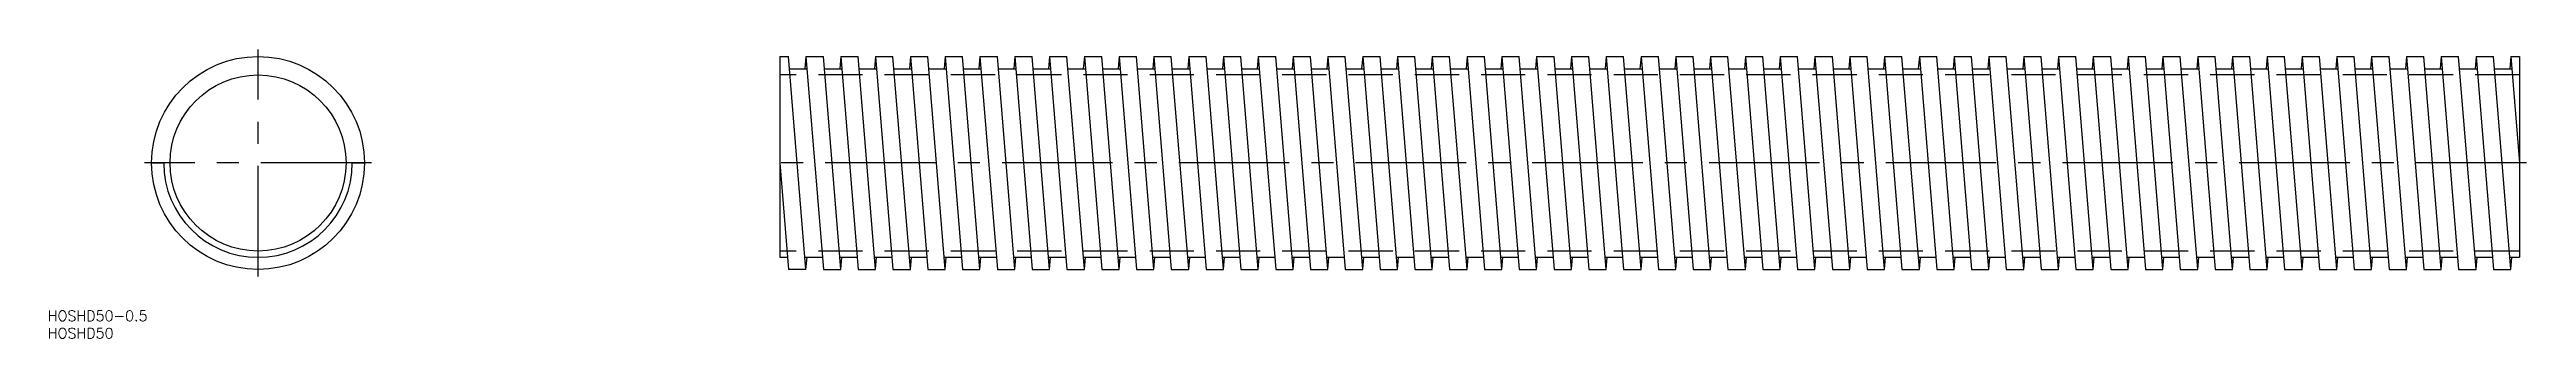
# Model space of a CAD drawing. Extents: x -60 to 652, y -50 to 33.
import ezdxf

# ---------------------------------------------------------------- set-up
doc = ezdxf.new("R2010")
doc.units = 0
doc.linetypes.add('CENTER', pattern=[50.8, 31.75, -6.35, 6.35, -6.35])
doc.linetypes.add('DASHED', pattern=[19.05, 12.7, -6.35])
doc.layers.get('0').update_dxf_attribs({"linetype": 'CONTINUOUS'})
doc.layers.add('CENTER', color=1, linetype='CENTER')
doc.styles.get("Standard").update_dxf_attribs({"font": 'txt.shx', "height": 3, "bigfont": 'bigfont.shx'})

msp = doc.modelspace()

# ---------------------------------------------------------------- linework, layer by layer
at = {"color": 7, "linetype": 'CONTINUOUS'}
for p, q in [((150, 30.6), (152.5, 30.6)), ((150, 30.6), (150, -27.1)), ((157.5, -30.6), (152.5, 30.6)), ((157.5, 30.6), (157.21, 27.1)), ((157.5, 30.6), (162.5, -30.6)), ((157.5, 30.6), (162.5, 30.6)), ((167.5, -30.6), (162.5, 30.6)), ((167.5, 30.6), (167.21, 27.1)), ((167.5, 30.6), (172.5, -30.6)), ((167.5, 30.6), (172.5, 30.6)), ((177.5, -30.6), (172.5, 30.6)), ((177.5, 30.6), (177.21, 27.1)), ((177.5, 30.6), (182.5, -30.6)), ((177.5, 30.6), (182.5, 30.6)), ((187.5, -30.6), (182.5, 30.6)), ((187.5, 30.6), (187.21, 27.1)), ((187.5, 30.6), (192.5, -30.6)), ((187.5, 30.6), (192.5, 30.6)), ((197.5, -30.6), (192.5, 30.6)), ((197.5, 30.6), (197.21, 27.1)), ((197.5, 30.6), (202.5, -30.6)), ((197.5, 30.6), (202.5, 30.6)), ((207.5, -30.6), (202.5, 30.6)), ((207.5, 30.6), (207.21, 27.1)), ((207.5, 30.6), (212.5, -30.6)), ((207.5, 30.6), (212.5, 30.6)), ((217.5, -30.6), (212.5, 30.6)), ((217.5, 30.6), (217.21, 27.1)), ((217.5, 30.6), (222.5, -30.6)), ((217.5, 30.6), (222.5, 30.6)), ((227.5, -30.6), (222.5, 30.6)), ((227.5, 30.6), (227.21, 27.1)), ((227.5, 30.6), (232.5, -30.6)), ((227.5, 30.6), (232.5, 30.6)), ((237.5, -30.6), (232.5, 30.6)), ((237.5, 30.6), (237.21, 27.1)), ((237.5, 30.6), (242.5, -30.6)), ((237.5, 30.6), (242.5, 30.6)), ((247.5, -30.6), (242.5, 30.6)), ((247.5, 30.6), (247.21, 27.1)), ((247.5, 30.6), (252.5, -30.6)), ((247.5, 30.6), (252.5, 30.6)), ((257.5, -30.6), (252.5, 30.6)), ((257.5, 30.6), (257.21, 27.1)), ((257.5, 30.6), (262.5, -30.6)), ((257.5, 30.6), (262.5, 30.6)), ((267.5, -30.6), (262.5, 30.6)), ((267.5, 30.6), (267.21, 27.1)), ((267.5, 30.6), (272.5, -30.6)), ((267.5, 30.6), (272.5, 30.6)), ((277.5, -30.6), (272.5, 30.6)), ((277.5, 30.6), (277.21, 27.1)), ((277.5, 30.6), (282.5, -30.6)), ((277.5, 30.6), (282.5, 30.6)), ((287.5, -30.6), (282.5, 30.6)), ((287.5, 30.6), (287.21, 27.1)), ((287.5, 30.6), (292.5, -30.6)), ((287.5, 30.6), (292.5, 30.6)), ((297.5, -30.6), (292.5, 30.6)), ((297.5, 30.6), (297.21, 27.1)), ((297.5, 30.6), (302.5, -30.6)), ((297.5, 30.6), (302.5, 30.6)), ((307.5, -30.6), (302.5, 30.6)), ((307.5, 30.6), (307.21, 27.1)), ((307.5, 30.6), (312.5, -30.6)), ((307.5, 30.6), (312.5, 30.6)), ((317.5, -30.6), (312.5, 30.6)), ((317.5, 30.6), (317.21, 27.1)), ((317.5, 30.6), (322.5, -30.6)), ((317.5, 30.6), (322.5, 30.6)), ((327.5, -30.6), (322.5, 30.6)), ((327.5, 30.6), (327.21, 27.1)), ((327.5, 30.6), (332.5, -30.6)), ((327.5, 30.6), (332.5, 30.6)), ((337.5, -30.6), (332.5, 30.6)), ((337.5, 30.6), (337.21, 27.1)), ((337.5, 30.6), (342.5, -30.6)), ((337.5, 30.6), (342.5, 30.6)), ((347.5, -30.6), (342.5, 30.6)), ((347.5, 30.6), (347.21, 27.1)), ((347.5, 30.6), (352.5, -30.6)), ((347.5, 30.6), (352.5, 30.6)), ((357.5, -30.6), (352.5, 30.6)), ((357.5, 30.6), (357.21, 27.1)), ((357.5, 30.6), (362.5, -30.6)), ((357.5, 30.6), (362.5, 30.6)), ((367.5, -30.6), (362.5, 30.6)), ((367.5, 30.6), (367.21, 27.1)), ((367.5, 30.6), (372.5, -30.6)), ((367.5, 30.6), (372.5, 30.6)), ((377.5, -30.6), (372.5, 30.6)), ((377.5, 30.6), (377.21, 27.1)), ((377.5, 30.6), (382.5, -30.6)), ((377.5, 30.6), (382.5, 30.6)), ((387.5, -30.6), (382.5, 30.6)), ((387.5, 30.6), (387.21, 27.1)), ((387.5, 30.6), (392.5, -30.6)), ((387.5, 30.6), (392.5, 30.6)), ((397.5, -30.6), (392.5, 30.6)), ((397.5, 30.6), (397.21, 27.1)), ((397.5, 30.6), (402.5, -30.6)), ((397.5, 30.6), (402.5, 30.6)), ((407.5, -30.6), (402.5, 30.6)), ((407.5, 30.6), (407.21, 27.1)), ((407.5, 30.6), (412.5, -30.6)), ((407.5, 30.6), (412.5, 30.6)), ((417.5, -30.6), (412.5, 30.6)), ((417.5, 30.6), (417.21, 27.1)), ((417.5, 30.6), (422.5, -30.6)), ((417.5, 30.6), (422.5, 30.6)), ((427.5, -30.6), (422.5, 30.6)), ((427.5, 30.6), (427.21, 27.1)), ((427.5, 30.6), (432.5, -30.6)), ((427.5, 30.6), (432.5, 30.6)), ((437.5, -30.6), (432.5, 30.6)), ((437.5, 30.6), (437.21, 27.1)), ((437.5, 30.6), (442.5, -30.6)), ((437.5, 30.6), (442.5, 30.6)), ((447.5, -30.6), (442.5, 30.6)), ((447.5, 30.6), (447.21, 27.1)), ((447.5, 30.6), (452.5, -30.6)), ((447.5, 30.6), (452.5, 30.6)), ((457.5, -30.6), (452.5, 30.6)), ((457.5, 30.6), (457.21, 27.1)), ((457.5, 30.6), (462.5, -30.6)), ((457.5, 30.6), (462.5, 30.6)), ((467.5, -30.6), (462.5, 30.6)), ((467.5, 30.6), (467.21, 27.1)), ((467.5, 30.6), (472.5, -30.6)), ((467.5, 30.6), (472.5, 30.6)), ((477.5, -30.6), (472.5, 30.6)), ((477.5, 30.6), (477.21, 27.1)), ((477.5, 30.6), (482.5, -30.6)), ((477.5, 30.6), (482.5, 30.6)), ((487.5, -30.6), (482.5, 30.6)), ((487.5, 30.6), (487.21, 27.1)), ((487.5, 30.6), (492.5, -30.6)), ((487.5, 30.6), (492.5, 30.6)), ((497.5, -30.6), (492.5, 30.6)), ((497.5, 30.6), (497.21, 27.1)), ((497.5, 30.6), (502.5, -30.6)), ((497.5, 30.6), (502.5, 30.6)), ((507.5, -30.6), (502.5, 30.6)), ((507.5, 30.6), (507.21, 27.1)), ((507.5, 30.6), (512.5, -30.6)), ((507.5, 30.6), (512.5, 30.6)), ((517.5, -30.6), (512.5, 30.6)), ((517.5, 30.6), (517.21, 27.1)), ((517.5, 30.6), (522.5, -30.6)), ((517.5, 30.6), (522.5, 30.6)), ((527.5, -30.6), (522.5, 30.6)), ((527.5, 30.6), (527.21, 27.1)), ((527.5, 30.6), (532.5, -30.6)), ((527.5, 30.6), (532.5, 30.6)), ((537.5, -30.6), (532.5, 30.6)), ((537.5, 30.6), (537.21, 27.1)), ((537.5, 30.6), (542.5, -30.6)), ((537.5, 30.6), (542.5, 30.6)), ((547.5, -30.6), (542.5, 30.6)), ((547.5, 30.6), (547.21, 27.1)), ((547.5, 30.6), (552.5, -30.6)), ((547.5, 30.6), (552.5, 30.6)), ((557.5, -30.6), (552.5, 30.6)), ((557.5, 30.6), (557.21, 27.1)), ((557.5, 30.6), (562.5, -30.6)), ((557.5, 30.6), (562.5, 30.6)), ((567.5, -30.6), (562.5, 30.6)), ((567.5, 30.6), (567.21, 27.1)), ((567.5, 30.6), (572.5, -30.6)), ((567.5, 30.6), (572.5, 30.6)), ((577.5, -30.6), (572.5, 30.6)), ((577.5, 30.6), (577.21, 27.1)), ((577.5, 30.6), (582.5, -30.6)), ((577.5, 30.6), (582.5, 30.6)), ((587.5, -30.6), (582.5, 30.6)), ((587.5, 30.6), (587.21, 27.1)), ((587.5, 30.6), (592.5, -30.6)), ((587.5, 30.6), (592.5, 30.6)), ((597.5, -30.6), (592.5, 30.6)), ((597.5, 30.6), (597.21, 27.1)), ((597.5, 30.6), (602.5, -30.6)), ((597.5, 30.6), (602.5, 30.6)), ((607.5, -30.6), (602.5, 30.6)), ((607.5, 30.6), (607.21, 27.1)), ((607.5, 30.6), (612.5, -30.6)), ((607.5, 30.6), (612.5, 30.6)), ((617.5, -30.6), (612.5, 30.6)), ((617.5, 30.6), (617.21, 27.1)), ((617.5, 30.6), (622.5, -30.6)), ((617.5, 30.6), (622.5, 30.6)), ((627.5, -30.6), (622.5, 30.6)), ((627.5, 30.6), (627.21, 27.1)), ((627.5, 30.6), (632.5, -30.6)), ((627.5, 30.6), (632.5, 30.6)), ((637.5, -30.6), (632.5, 30.6)), ((637.5, 30.6), (637.21, 27.1)), ((637.5, 30.6), (642.5, -30.6)), ((637.5, 30.6), (642.5, 30.6)), ((647.5, -30.6), (642.5, 30.6)), ((647.5, 30.6), (647.21, 27.1)), ((647.5, 30.6), (650, 0)), ((647.5, 30.6), (650, 30.6)), ((650, 30.6), (650, -27.1)), ((152.79, 27.1), (157.79, 27.1)), ((162.79, 27.1), (167.79, 27.1)), ((172.79, 27.1), (177.79, 27.1)), ((182.79, 27.1), (187.79, 27.1)), ((192.79, 27.1), (197.79, 27.1)), ((202.79, 27.1), (207.79, 27.1)), ((212.79, 27.1), (217.79, 27.1)), ((222.79, 27.1), (227.79, 27.1)), ((232.79, 27.1), (237.79, 27.1)), ((242.79, 27.1), (247.79, 27.1)), ((252.79, 27.1), (257.79, 27.1)), ((262.79, 27.1), (267.79, 27.1)), ((272.79, 27.1), (277.79, 27.1)), ((282.79, 27.1), (287.79, 27.1)), ((292.79, 27.1), (297.79, 27.1)), ((302.79, 27.1), (307.79, 27.1)), ((312.79, 27.1), (317.79, 27.1)), ((322.79, 27.1), (327.79, 27.1)), ((332.79, 27.1), (337.79, 27.1)), ((342.79, 27.1), (347.79, 27.1)), ((352.79, 27.1), (357.79, 27.1)), ((362.79, 27.1), (367.79, 27.1)), ((372.79, 27.1), (377.79, 27.1)), ((382.79, 27.1), (387.79, 27.1)), ((392.79, 27.1), (397.79, 27.1)), ((402.79, 27.1), (407.79, 27.1)), ((412.79, 27.1), (417.79, 27.1)), ((422.79, 27.1), (427.79, 27.1)), ((432.79, 27.1), (437.79, 27.1)), ((442.79, 27.1), (447.79, 27.1)), ((452.79, 27.1), (457.79, 27.1)), ((462.79, 27.1), (467.79, 27.1)), ((472.79, 27.1), (477.79, 27.1)), ((482.79, 27.1), (487.79, 27.1)), ((492.79, 27.1), (497.79, 27.1)), ((502.79, 27.1), (507.79, 27.1)), ((512.79, 27.1), (517.79, 27.1)), ((522.79, 27.1), (527.79, 27.1)), ((532.79, 27.1), (537.79, 27.1)), ((542.79, 27.1), (547.79, 27.1)), ((552.79, 27.1), (557.79, 27.1)), ((562.79, 27.1), (567.79, 27.1)), ((572.79, 27.1), (577.79, 27.1)), ((582.79, 27.1), (587.79, 27.1)), ((592.79, 27.1), (597.79, 27.1)), ((602.79, 27.1), (607.79, 27.1)), ((612.79, 27.1), (617.79, 27.1)), ((622.79, 27.1), (627.79, 27.1)), ((632.79, 27.1), (637.79, 27.1)), ((642.79, 27.1), (647.79, 27.1)), ((-30.6, 0), (-27.1, 0)), ((27.1, 0), (30.6, 0)), ((150, 0), (152.5, -30.6)), ((150, -27.1), (152.21, -27.1)), ((157.21, -27.1), (162.21, -27.1)), ((157.5, -30.6), (157.79, -27.1)), ((167.21, -27.1), (172.21, -27.1)), ((167.5, -30.6), (167.79, -27.1)), ((177.21, -27.1), (182.21, -27.1)), ((177.5, -30.6), (177.79, -27.1)), ((187.21, -27.1), (192.21, -27.1)), ((187.5, -30.6), (187.79, -27.1)), ((197.21, -27.1), (202.21, -27.1)), ((197.5, -30.6), (197.79, -27.1)), ((207.21, -27.1), (212.21, -27.1)), ((207.5, -30.6), (207.79, -27.1)), ((217.21, -27.1), (222.21, -27.1)), ((217.5, -30.6), (217.79, -27.1)), ((227.21, -27.1), (232.21, -27.1)), ((227.5, -30.6), (227.79, -27.1)), ((237.21, -27.1), (242.21, -27.1)), ((237.5, -30.6), (237.79, -27.1)), ((247.21, -27.1), (252.21, -27.1)), ((247.5, -30.6), (247.79, -27.1)), ((257.21, -27.1), (262.21, -27.1)), ((257.5, -30.6), (257.79, -27.1)), ((267.21, -27.1), (272.21, -27.1)), ((267.5, -30.6), (267.79, -27.1)), ((277.21, -27.1), (282.21, -27.1)), ((277.5, -30.6), (277.79, -27.1)), ((287.21, -27.1), (292.21, -27.1)), ((287.5, -30.6), (287.79, -27.1)), ((297.21, -27.1), (302.21, -27.1)), ((297.5, -30.6), (297.79, -27.1)), ((307.21, -27.1), (312.21, -27.1)), ((307.5, -30.6), (307.79, -27.1)), ((317.21, -27.1), (322.21, -27.1)), ((317.5, -30.6), (317.79, -27.1)), ((327.21, -27.1), (332.21, -27.1)), ((327.5, -30.6), (327.79, -27.1)), ((337.21, -27.1), (342.21, -27.1)), ((337.5, -30.6), (337.79, -27.1)), ((347.21, -27.1), (352.21, -27.1)), ((347.5, -30.6), (347.79, -27.1)), ((357.21, -27.1), (362.21, -27.1)), ((357.5, -30.6), (357.79, -27.1)), ((367.21, -27.1), (372.21, -27.1)), ((367.5, -30.6), (367.79, -27.1)), ((377.21, -27.1), (382.21, -27.1)), ((377.5, -30.6), (377.79, -27.1)), ((387.21, -27.1), (392.21, -27.1)), ((387.5, -30.6), (387.79, -27.1)), ((397.21, -27.1), (402.21, -27.1)), ((397.5, -30.6), (397.79, -27.1)), ((407.21, -27.1), (412.21, -27.1)), ((407.5, -30.6), (407.79, -27.1)), ((417.21, -27.1), (422.21, -27.1)), ((417.5, -30.6), (417.79, -27.1)), ((427.21, -27.1), (432.21, -27.1)), ((427.5, -30.6), (427.79, -27.1)), ((437.21, -27.1), (442.21, -27.1)), ((437.5, -30.6), (437.79, -27.1)), ((447.21, -27.1), (452.21, -27.1)), ((447.5, -30.6), (447.79, -27.1)), ((457.21, -27.1), (462.21, -27.1)), ((457.5, -30.6), (457.79, -27.1)), ((467.21, -27.1), (472.21, -27.1)), ((467.5, -30.6), (467.79, -27.1)), ((477.21, -27.1), (482.21, -27.1)), ((477.5, -30.6), (477.79, -27.1)), ((487.21, -27.1), (492.21, -27.1)), ((487.5, -30.6), (487.79, -27.1)), ((497.21, -27.1), (502.21, -27.1)), ((497.5, -30.6), (497.79, -27.1)), ((507.21, -27.1), (512.21, -27.1)), ((507.5, -30.6), (507.79, -27.1)), ((517.21, -27.1), (522.21, -27.1)), ((517.5, -30.6), (517.79, -27.1)), ((527.21, -27.1), (532.21, -27.1)), ((527.5, -30.6), (527.79, -27.1)), ((537.21, -27.1), (542.21, -27.1)), ((537.5, -30.6), (537.79, -27.1)), ((547.21, -27.1), (552.21, -27.1)), ((547.5, -30.6), (547.79, -27.1)), ((557.21, -27.1), (562.21, -27.1)), ((557.5, -30.6), (557.79, -27.1)), ((567.21, -27.1), (572.21, -27.1)), ((567.5, -30.6), (567.79, -27.1)), ((577.21, -27.1), (582.21, -27.1)), ((577.5, -30.6), (577.79, -27.1)), ((587.21, -27.1), (592.21, -27.1)), ((587.5, -30.6), (587.79, -27.1)), ((597.21, -27.1), (602.21, -27.1)), ((597.5, -30.6), (597.79, -27.1)), ((607.21, -27.1), (612.21, -27.1)), ((607.5, -30.6), (607.79, -27.1)), ((617.21, -27.1), (622.21, -27.1)), ((617.5, -30.6), (617.79, -27.1)), ((627.21, -27.1), (632.21, -27.1)), ((627.5, -30.6), (627.79, -27.1)), ((637.21, -27.1), (642.21, -27.1)), ((637.5, -30.6), (637.79, -27.1)), ((647.21, -27.1), (650, -27.1)), ((647.5, -30.6), (647.79, -27.1)), ((157.5, -30.6), (152.5, -30.6)), ((162.5, -30.6), (167.5, -30.6)), ((172.5, -30.6), (177.5, -30.6)), ((182.5, -30.6), (187.5, -30.6)), ((192.5, -30.6), (197.5, -30.6)), ((202.5, -30.6), (207.5, -30.6)), ((212.5, -30.6), (217.5, -30.6)), ((222.5, -30.6), (227.5, -30.6)), ((232.5, -30.6), (237.5, -30.6)), ((242.5, -30.6), (247.5, -30.6)), ((252.5, -30.6), (257.5, -30.6)), ((262.5, -30.6), (267.5, -30.6)), ((272.5, -30.6), (277.5, -30.6)), ((282.5, -30.6), (287.5, -30.6)), ((292.5, -30.6), (297.5, -30.6)), ((302.5, -30.6), (307.5, -30.6)), ((312.5, -30.6), (317.5, -30.6)), ((322.5, -30.6), (327.5, -30.6)), ((332.5, -30.6), (337.5, -30.6)), ((342.5, -30.6), (347.5, -30.6)), ((352.5, -30.6), (357.5, -30.6)), ((362.5, -30.6), (367.5, -30.6)), ((372.5, -30.6), (377.5, -30.6)), ((382.5, -30.6), (387.5, -30.6)), ((392.5, -30.6), (397.5, -30.6)), ((402.5, -30.6), (407.5, -30.6)), ((412.5, -30.6), (417.5, -30.6)), ((422.5, -30.6), (427.5, -30.6)), ((432.5, -30.6), (437.5, -30.6)), ((442.5, -30.6), (447.5, -30.6)), ((452.5, -30.6), (457.5, -30.6)), ((462.5, -30.6), (467.5, -30.6)), ((472.5, -30.6), (477.5, -30.6)), ((482.5, -30.6), (487.5, -30.6)), ((492.5, -30.6), (497.5, -30.6)), ((502.5, -30.6), (507.5, -30.6)), ((512.5, -30.6), (517.5, -30.6)), ((522.5, -30.6), (527.5, -30.6)), ((532.5, -30.6), (537.5, -30.6)), ((542.5, -30.6), (547.5, -30.6)), ((552.5, -30.6), (557.5, -30.6)), ((562.5, -30.6), (567.5, -30.6)), ((572.5, -30.6), (577.5, -30.6)), ((582.5, -30.6), (587.5, -30.6)), ((592.5, -30.6), (597.5, -30.6)), ((602.5, -30.6), (607.5, -30.6)), ((612.5, -30.6), (617.5, -30.6)), ((622.5, -30.6), (627.5, -30.6)), ((632.5, -30.6), (637.5, -30.6)), ((642.5, -30.6), (647.5, -30.6))]:
    msp.add_line(p, q, dxfattribs=at)
at = {"color": 3, "linetype": 'DASHED'}
for p, q in [((650, 25.3), (150, 25.3)), ((650, -25.3), (150, -25.3))]:
    msp.add_line(p, q, dxfattribs=at)
at = {"color": 7, "linetype": 'CONTINUOUS'}
for radius in [30.6, 25.3]:
    msp.add_circle((0, 0), radius, dxfattribs=at)
msp.add_arc((0, 0), 27.1, 180, 0, dxfattribs=at)
at = {"layer": 'CENTER', "color": 1, "linetype": 'CENTER'}
for p, q in [((0, -32.6), (0, 32.6)), ((32.6, 0), (-32.6, 0)), ((652, 0), (148, 0))]:
    msp.add_line(p, q, dxfattribs=at)

# ---------------------------------------------------------------- texts
at = {"color": 7, "linetype": 'CONTINUOUS'}
for s, p in [('HOSHD50-0.5', (-60.44, -45.43)), ('HOSHD50', (-60.44, -50.43))]:
    msp.add_text(s, height=3, dxfattribs=at).set_placement(p)

doc.saveas('drawing.dxf')
